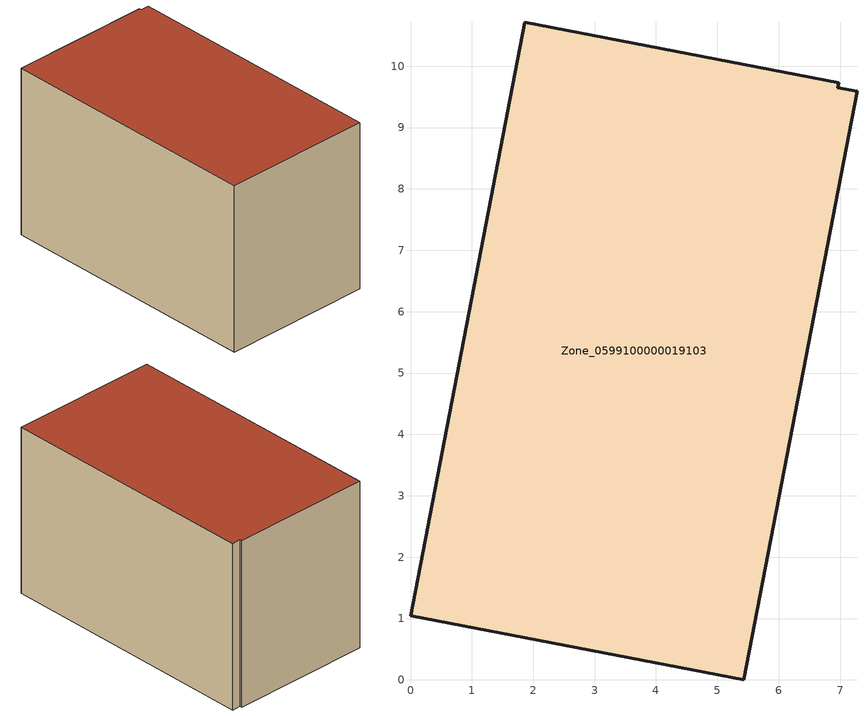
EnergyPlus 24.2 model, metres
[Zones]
Zone_0599100000019103
 floor ground (C_G): 0,1.05 1.86,10.72 6.97,9.73 6.96,9.65 7.28,9.59 5.43,0 z0
 wall outside (C_F): 1.86,10.72 0,1.05 5.43,0 7.28,9.59 6.96,9.65 6.97,9.73 1.86,10.72 z0:6.26
 roof outside (C_R): 0,1.05 5.43,0 7.28,9.59 6.96,9.65 6.97,9.73 1.86,10.72 z6.26
[BUILDING]
Pand.0599100000019103: North Axis=0; Terrain=City; Loads Convergence Tolerance Value=0.04; Temperature Convergence Tolerance Value=0.4; Solar Distribution=FullExterior; Maximum Number of Warmup Days=25; Minimum Number of Warmup Days=1
[Site:Location]
Rotterdam.The.Hague.AP_ZH_NLD Design_Conditions: Latitude=51.96; Longitude=4.45; Time Zone=1; Elevation=-4.5
[SITE:GROUNDTEMPERATURE:BUILDINGSURFACE]
18, 18, 18, 18, 18, 18, 18, 18, 18, 18, 18, 18
[MATERIAL] Thermal Absorptance=0.9; Solar Absorptance=0.7; Visible Absorptance=0.7
Name | Roughness | Thickness | Conductivity | Density | Specific Heat
G.TC.1946-1964 | MediumSmooth | 0.15 | 1 | 540 | 1210
F.TC.1946-1964 | Rough | 0.3 | 0.857143 | 1920 | 840
R.TC.1946-1964 | MediumRough | 0.2 | 0.235294 | 1500 | 1000
[CONSTRUCTION]
C_G: G.TC.1946-1964
C_F: F.TC.1946-1964
C_R: R.TC.1946-1964
[ZONE]
Zone_0599100000019103: Type=1; Multiplier=1; Ceiling Height=Autocalculate; Volume=Autocalculate; Floor Area=autocalculate; Part of Total Floor Area=Yes
[ZONEINFILTRATION:DESIGNFLOWRATE]
Infil_Zone_0599100000019103: Zone or ZoneList or Space or SpaceList=Zone_0599100000019103; Schedule=AlwaysOn; Design Flow Rate Calculation Method=Flow/Area; Flow Rate per Floor Area=0.003; Constant Term Coefficient=1; Temperature Term Coefficient=0; Velocity Term Coefficient=0; Velocity Squared Term Coefficient=0
[HVACTEMPLATE:ZONE:IDEALLOADSAIRSYSTEM]
Zone_0599100000019103: Maximum Heating Supply Air Temperature=50; Minimum Cooling Supply Air Temperature=13; Maximum Heating Supply Air Humidity Ratio=0.0156; Minimum Cooling Supply Air Humidity Ratio=0.0077; Heating Limit=NoLimit; Cooling Limit=NoLimit; Dehumidification Control Type=ConstantSensibleHeatRatio; Cooling Sensible Heat Ratio=0.7; Dehumidification Setpoint=60; Humidification Control Type=None; Humidification Setpoint=30; Outdoor Air Method=None; Outdoor Air Flow Rate per Person=0.00944; Outdoor Air Flow Rate per Zone Floor Area=0; Outdoor Air Flow Rate per Zone=0; Demand Controlled Ventilation Type=None; Outdoor Air Economizer Type=NoEconomizer; Heat Recovery Type=None; Sensible Heat Recovery Effectiveness=0.7; Latent Heat Recovery Effectiveness=0.65
[ZONECONTROL:THERMOSTAT]
ThermostatControl_Zone_0599100000019103: Zone or ZoneList=Zone_0599100000019103; Control Type Schedule=DualSetpointControlType; Control 1=Thermostat_Zone_0599100000019103; Temperature Difference Between Cutout And Setpoint=0
[THERMOSTATSETPOINT:DUALSETPOINT]
Thermostat_Zone_0599100000019103: Heating Setpoint Temperature Schedule=HeatingSetpoint_Zone_0599100000019103; Cooling Setpoint Temperature Schedule=CoolingSetpoint_Zone_0599100000019103
[SCHEDULE:COMPACT]
HeatingSetpoint_Zone_0599100000019103: Through: 12/31, For: AllDays, Until: 24:00, 21
CoolingSetpoint_Zone_0599100000019103: Through: 12/31, For: AllDays, Until: 24:00, 24
DualSetpointControlType: Through: 12/31, For: AllDays, Until: 24:00, 4
AlwaysOn: Through: 12/31, For: AllDays, Until: 24:00, 1
